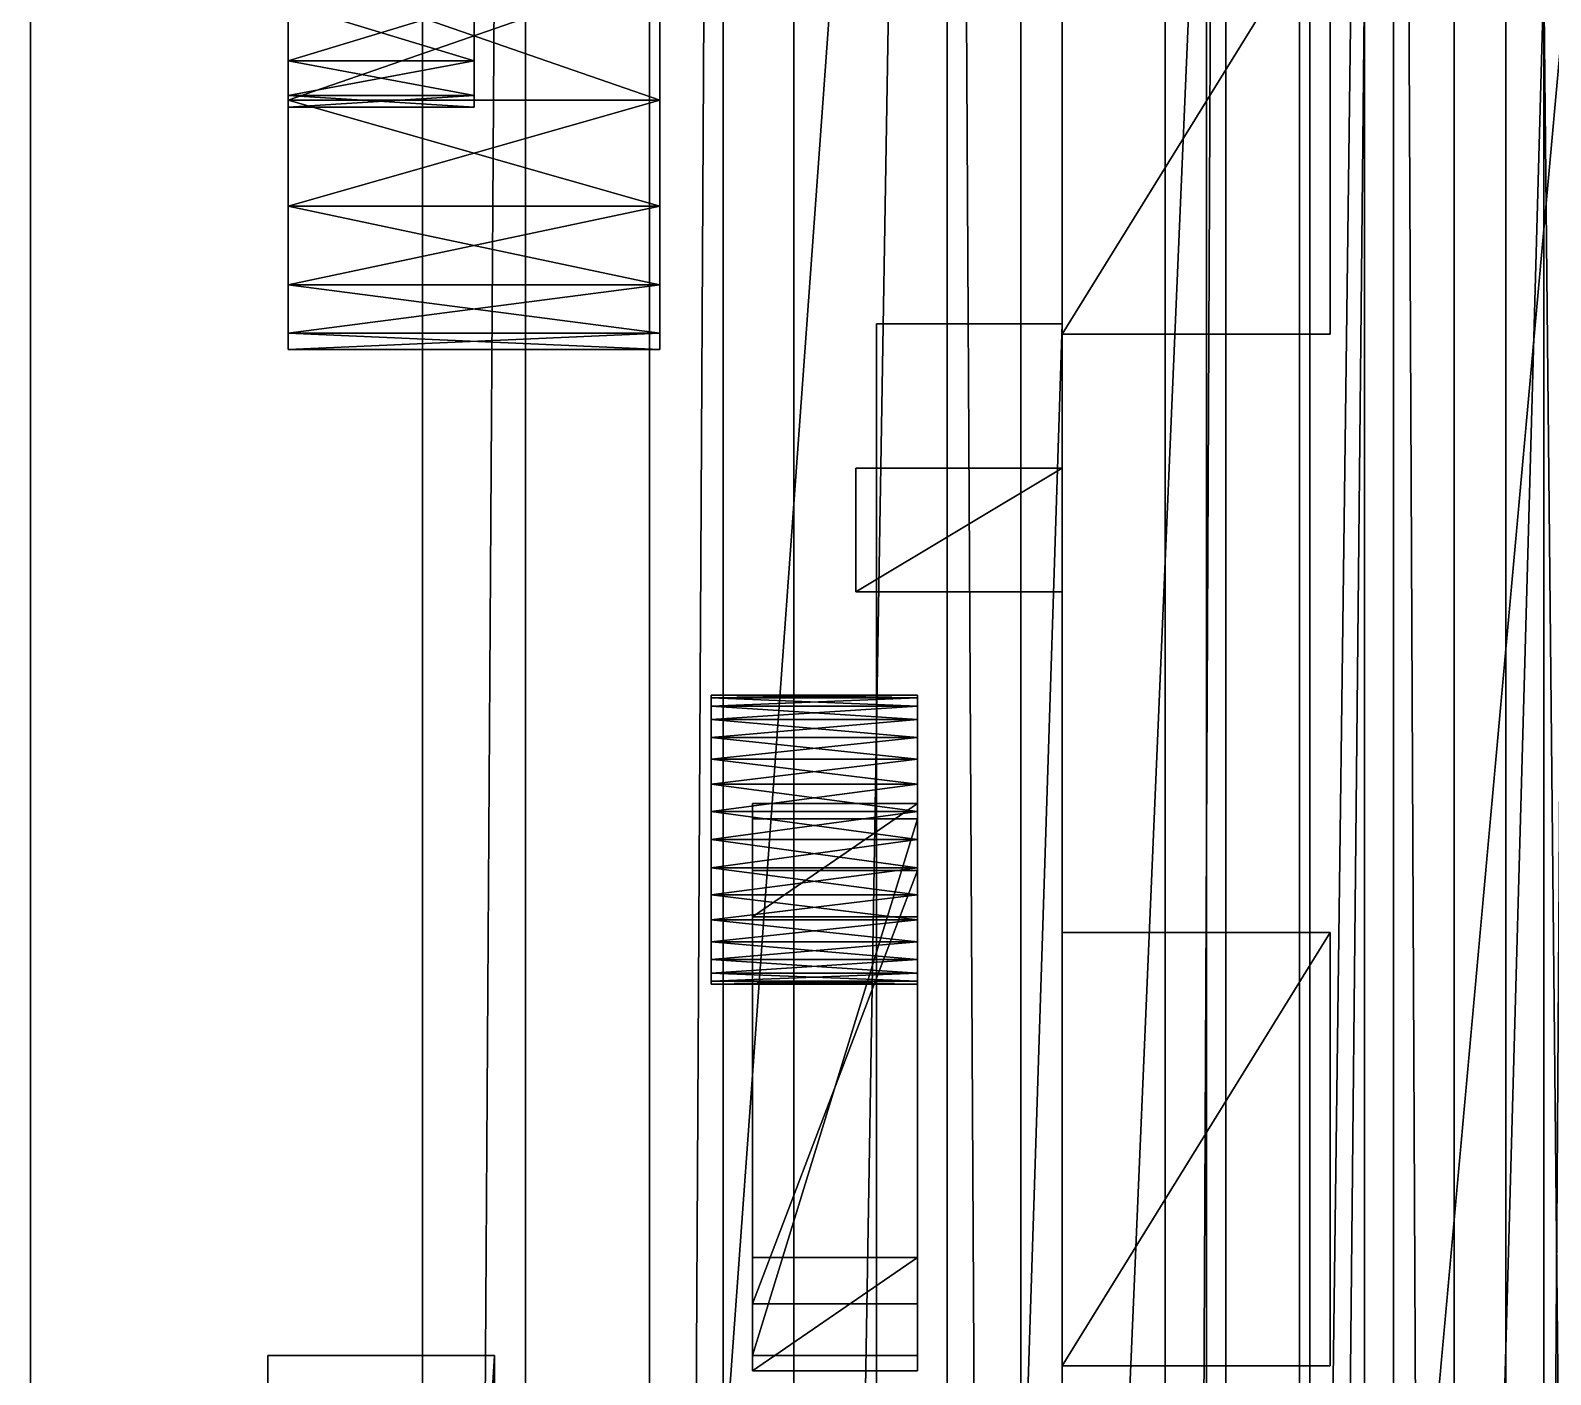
# Model space of a CAD drawing. Header units: millimetres. Extents: x -18 to 4450, y -985 to 970.
# Drawn here: x -18 to 129.3, y 178.1 to 308.4 of the extents above; entities that cross this region are included whole.
import ezdxf

# ---------------------------------------------------------------- set-up
doc = ezdxf.new("R2010")
doc.units = ezdxf.units.MM
for name, color, linetype in [('body__front_apron_lower_shadow', 8, 'CONTINUOUS'), ('body__hood_front_lip_shadow', 8, 'CONTINUOUS'), ('body__hood_front_rolled_lip_surface', 8, 'CONTINUOUS'), ('chassis__front_bumper', 250, 'CONTINUOUS'), ('chassis__front_bumper_swept_main_face', 250, 'CONTINUOUS'), ('front_detail__black_grille_mesh', 250, 'CONTINUOUS'), ('front_detail__front_grille_black_mesh_horizontal_texture_1', 151, 'CONTINUOUS'), ('front_detail__front_grille_black_mesh_horizontal_texture_2', 151, 'CONTINUOUS'), ('front_detail__front_grille_black_mesh_horizontal_texture_3', 151, 'CONTINUOUS'), ('front_detail__front_grille_black_mesh_horizontal_texture_4', 151, 'CONTINUOUS'), ('front_detail__front_grille_black_mesh_vertical_texture_6', 151, 'CONTINUOUS'), ('front_detail__front_grille_inset_rounded_surround_surface', 7, 'CONTINUOUS'), ('front_detail__front_license_plate', 7, 'CONTINUOUS'), ('front_detail__grille_surround_screw_3', 9, 'CONTINUOUS'), ('front_detail__right_fog_lamp', 7, 'CONTINUOUS'), ('front_detail__right_fog_lamp_inner_glass', 50, 'CONTINUOUS'), ('front_detail__toyota_grille_letter_a_bar', 2, 'CONTINUOUS'), ('front_detail__toyota_grille_letter_a_left', 2, 'CONTINUOUS'), ('front_detail__toyota_grille_letter_a_right', 2, 'CONTINUOUS'), ('front_detail__toyota_grille_letter_a_top', 2, 'CONTINUOUS'), ('front_detail__vertical_grille_slot_6', 250, 'CONTINUOUS'), ('front_detail__vertical_grille_slot_7', 250, 'CONTINUOUS'), ('front_detail__white_grille_surround', 7, 'CONTINUOUS')]:
    doc.layers.add(name, color=color, linetype=linetype)

msp = doc.modelspace()

# ---------------------------------------------------------------- linework, layer by layer
at = {"layer": 'body__front_apron_lower_shadow'}
for points in [[(92, -634.119987, 715.879977), (92, -634.119987, 746.119976), (92, 634.119987, 746.119976)], [(92, -634.119987, 715.879977), (92, 634.119987, 746.119976), (92, 634.119987, 715.879977)], [(92, -634.119987, 715.879977), (97.879998, -634.119987, 709.999979), (97.879998, 634.119987, 709.999979)], [(92, -634.119987, 715.879977), (97.879998, 634.119987, 709.999979), (92, 634.119987, 715.879977)], [(92, -634.119987, 746.119976), (97.879998, -634.119987, 751.999974), (97.879998, 634.119987, 751.999974)], [(92, -634.119987, 746.119976), (97.879998, 634.119987, 751.999974), (92, 634.119987, 746.119976)], [(97.879998, -634.119987, 751.999974), (114.119999, -634.119987, 751.999974), (114.119999, 634.119987, 751.999974)], [(97.879998, -634.119987, 751.999974), (114.119999, 634.119987, 751.999974), (97.879998, 634.119987, 751.999974)], [(97.879998, -634.119987, 709.999979), (97.879998, 634.119987, 709.999979), (114.119999, 634.119987, 709.999979)], [(97.879998, -634.119987, 709.999979), (114.119999, 634.119987, 709.999979), (114.119999, -634.119987, 709.999979)], [(119.999997, -634.119987, 715.879977), (114.119999, -634.119987, 709.999979), (114.119999, 634.119987, 709.999979)], [(119.999997, -634.119987, 715.879977), (114.119999, 634.119987, 709.999979), (119.999997, 634.119987, 715.879977)], [(119.999997, -634.119987, 746.119976), (114.119999, -634.119987, 751.999974), (114.119999, 634.119987, 751.999974)], [(119.999997, -634.119987, 746.119976), (114.119999, 634.119987, 751.999974), (119.999997, 634.119987, 746.119976)], [(119.999997, -634.119987, 715.879977), (119.999997, 634.119987, 715.879977), (119.999997, 634.119987, 746.119976)], [(119.999997, -634.119987, 715.879977), (119.999997, 634.119987, 746.119976), (119.999997, -634.119987, 746.119976)]]:
    msp.add_3dface(points, dxfattribs=at)
at = {"layer": 'body__hood_front_lip_shadow'}
for points in [[(41.999999, -652.859986, 1229.140043), (41.999999, -652.859986, 1248.860002), (41.999999, 652.859986, 1248.860002)], [(41.999999, -652.859986, 1229.140043), (41.999999, 652.859986, 1248.860002), (41.999999, 652.859986, 1229.140043)], [(41.999999, -652.859986, 1229.140043), (49.139999, -652.859986, 1222.000003), (49.139999, 652.859986, 1222.000003)], [(41.999999, -652.859986, 1229.140043), (49.139999, 652.859986, 1222.000003), (41.999999, 652.859986, 1229.140043)], [(41.999999, -652.859986, 1248.860002), (49.139999, -652.859986, 1256.000042), (49.139999, 652.859986, 1256.000042)], [(41.999999, -652.859986, 1248.860002), (49.139999, 652.859986, 1256.000042), (41.999999, 652.859986, 1248.860002)], [(49.139999, -652.859986, 1256.000042), (70.859998, -652.859986, 1256.000042), (70.859998, 652.859986, 1256.000042)], [(49.139999, -652.859986, 1256.000042), (70.859998, 652.859986, 1256.000042), (49.139999, 652.859986, 1256.000042)], [(49.139999, -652.859986, 1222.000003), (49.139999, 652.859986, 1222.000003), (70.859998, 652.859986, 1222.000003)], [(49.139999, -652.859986, 1222.000003), (70.859998, 652.859986, 1222.000003), (70.859998, -652.859986, 1222.000003)], [(78.000002, -652.859986, 1229.140043), (70.859998, -652.859986, 1222.000003), (70.859998, 652.859986, 1222.000003)], [(78.000002, -652.859986, 1229.140043), (70.859998, 652.859986, 1222.000003), (78.000002, 652.859986, 1229.140043)], [(78.000002, -652.859986, 1248.860002), (70.859998, -652.859986, 1256.000042), (70.859998, 652.859986, 1256.000042)], [(78.000002, -652.859986, 1248.860002), (70.859998, 652.859986, 1256.000042), (78.000002, 652.859986, 1248.860002)], [(78.000002, -652.859986, 1229.140043), (78.000002, 652.859986, 1229.140043), (78.000002, 652.859986, 1248.860002)], [(78.000002, -652.859986, 1229.140043), (78.000002, 652.859986, 1248.860002), (78.000002, -652.859986, 1248.860002)]]:
    msp.add_3dface(points, dxfattribs=at)
at = {"layer": 'body__hood_front_rolled_lip_surface'}
for points in [[(96.000001, -610.000014, 1203.999996), (96.000001, 610.000014, 1203.999996), (150.000006, 610.000014, 1218.000054)], [(96.000001, -610.000014, 1203.999996), (150.000006, 610.000014, 1218.000054), (150.000006, -610.000014, 1218.000054)], [(96.000001, -610.000014, 1248.000026), (150.000006, -610.000014, 1253.999949), (150.000006, 610.000014, 1253.999949)], [(96.000001, -610.000014, 1248.000026), (150.000006, 610.000014, 1253.999949), (96.000001, 610.000014, 1248.000026)], [(96.000001, -610.000014, 1203.999996), (96.000001, -610.000014, 1248.000026), (96.000001, 610.000014, 1248.000026)], [(96.000001, -610.000014, 1203.999996), (96.000001, 610.000014, 1248.000026), (96.000001, 610.000014, 1203.999996)]]:
    msp.add_3dface(points, dxfattribs=at)
at = {"layer": 'chassis__front_bumper'}
for points in [[(20, -800.000012, 535.000026), (20, -800.000012, 634.99999), (20, 800.000012, 634.99999)], [(20, -800.000012, 535.000026), (20, 800.000012, 634.99999), (20, 800.000012, 535.000026)], [(20, -800.000012, 535.000026), (29.999999, -800.000012, 524.999976), (29.999999, 800.000012, 524.999976)], [(20, -800.000012, 535.000026), (29.999999, 800.000012, 524.999976), (20, 800.000012, 535.000026)], [(20, -800.000012, 634.99999), (29.999999, -800.000012, 644.999981), (29.999999, 800.000012, 644.999981)], [(20, -800.000012, 634.99999), (29.999999, 800.000012, 644.999981), (20, 800.000012, 634.99999)], [(29.999999, -800.000012, 644.999981), (174.999997, -800.000012, 644.999981), (174.999997, 800.000012, 644.999981)], [(29.999999, -800.000012, 644.999981), (174.999997, 800.000012, 644.999981), (29.999999, 800.000012, 644.999981)], [(29.999999, -800.000012, 524.999976), (29.999999, 800.000012, 524.999976), (174.999997, 800.000012, 524.999976)], [(29.999999, -800.000012, 524.999976), (174.999997, 800.000012, 524.999976), (174.999997, -800.000012, 524.999976)]]:
    msp.add_3dface(points, dxfattribs=at)
at = {"layer": 'chassis__front_bumper_swept_main_face'}
for points in [[(-17.999999, -759.99999, 483.999997), (-17.999999, 759.99999, 483.999997), (92, 759.99999, 519.999981)], [(-17.999999, -759.99999, 483.999997), (92, 759.99999, 519.999981), (92, -759.99999, 519.999981)], [(-17.999999, -759.99999, 607.99998), (92, -759.99999, 620.000005), (92, 759.99999, 620.000005)], [(-17.999999, -759.99999, 607.99998), (92, 759.99999, 620.000005), (-17.999999, 759.99999, 607.99998)], [(-17.999999, -759.99999, 483.999997), (-17.999999, -759.99999, 607.99998), (-17.999999, 759.99999, 607.99998)], [(-17.999999, -759.99999, 483.999997), (-17.999999, 759.99999, 607.99998), (-17.999999, 759.99999, 483.999997)], [(92, 759.99999, 519.999981), (92, 759.99999, 620.000005), (92, -759.99999, 620.000005)], [(92, 759.99999, 519.999981), (92, -759.99999, 620.000005), (92, -759.99999, 519.999981)]]:
    msp.add_3dface(points, dxfattribs=at)
at = {"layer": 'front_detail__black_grille_mesh'}
for points in [[(104.999997, -313.699991, 916.299999), (104.999997, -313.699991, 1058.699965), (104.999997, 313.699991, 1058.699965)], [(104.999997, -313.699991, 916.299999), (104.999997, 313.699991, 1058.699965), (104.999997, 313.699991, 916.299999)], [(104.999997, -313.699991, 916.299999), (111.299999, -313.699991, 910.000026), (111.299999, 313.699991, 910.000026)], [(104.999997, -313.699991, 916.299999), (111.299999, 313.699991, 910.000026), (104.999997, 313.699991, 916.299999)], [(104.999997, -313.699991, 1058.699965), (111.299999, -313.699991, 1065.000057), (111.299999, 313.699991, 1065.000057)], [(104.999997, -313.699991, 1058.699965), (111.299999, 313.699991, 1065.000057), (104.999997, 313.699991, 1058.699965)], [(111.299999, -313.699991, 1065.000057), (128.700003, -313.699991, 1065.000057), (128.700003, 313.699991, 1065.000057)], [(111.299999, -313.699991, 1065.000057), (128.700003, 313.699991, 1065.000057), (111.299999, 313.699991, 1065.000057)], [(111.299999, -313.699991, 910.000026), (111.299999, 313.699991, 910.000026), (128.700003, 313.699991, 910.000026)], [(111.299999, -313.699991, 910.000026), (128.700003, 313.699991, 910.000026), (128.700003, -313.699991, 910.000026)], [(135.000005, -313.699991, 916.299999), (128.700003, -313.699991, 910.000026), (128.700003, 313.699991, 910.000026)], [(135.000005, -313.699991, 916.299999), (128.700003, 313.699991, 910.000026), (135.000005, 313.699991, 916.299999)], [(135.000005, -313.699991, 1058.699965), (128.700003, -313.699991, 1065.000057), (128.700003, 313.699991, 1065.000057)], [(135.000005, -313.699991, 1058.699965), (128.700003, 313.699991, 1065.000057), (135.000005, 313.699991, 1058.699965)]]:
    msp.add_3dface(points, dxfattribs=at)
at = {"layer": 'front_detail__front_grille_black_mesh_horizontal_texture_1'}
for points in [[(64.000003, -280.000001, 860.000014), (64.000003, -280.000001, 871.999979), (64.000003, 280.000001, 871.999979)], [(64.000003, -280.000001, 860.000014), (64.000003, 280.000001, 871.999979), (64.000003, 280.000001, 860.000014)], [(64.000003, 280.000001, 860.000014), (64.000003, 280.000001, 871.999979), (82.000002, 280.000001, 871.999979)], [(64.000003, 280.000001, 860.000014), (82.000002, 280.000001, 871.999979), (82.000002, 280.000001, 860.000014)], [(64.000003, -280.000001, 871.999979), (82.000002, -280.000001, 871.999979), (82.000002, 280.000001, 871.999979)], [(64.000003, -280.000001, 871.999979), (82.000002, 280.000001, 871.999979), (64.000003, 280.000001, 871.999979)], [(64.000003, -280.000001, 860.000014), (64.000003, 280.000001, 860.000014), (82.000002, 280.000001, 860.000014)], [(64.000003, -280.000001, 860.000014), (82.000002, 280.000001, 860.000014), (82.000002, -280.000001, 860.000014)], [(82.000002, -280.000001, 860.000014), (82.000002, 280.000001, 860.000014), (82.000002, 280.000001, 871.999979)], [(82.000002, -280.000001, 860.000014), (82.000002, 280.000001, 871.999979), (82.000002, -280.000001, 871.999979)]]:
    msp.add_3dface(points, dxfattribs=at)
at = {"layer": 'front_detail__front_grille_black_mesh_horizontal_texture_2'}
for points in [[(64.000003, -280.000001, 894.999981), (64.000003, -280.000001, 907.000005), (64.000003, 280.000001, 907.000005)], [(64.000003, -280.000001, 894.999981), (64.000003, 280.000001, 907.000005), (64.000003, 280.000001, 894.999981)], [(64.000003, 280.000001, 894.999981), (64.000003, 280.000001, 907.000005), (82.000002, 280.000001, 907.000005)], [(64.000003, 280.000001, 894.999981), (82.000002, 280.000001, 907.000005), (82.000002, 280.000001, 894.999981)], [(64.000003, -280.000001, 907.000005), (82.000002, -280.000001, 907.000005), (82.000002, 280.000001, 907.000005)], [(64.000003, -280.000001, 907.000005), (82.000002, 280.000001, 907.000005), (64.000003, 280.000001, 907.000005)], [(64.000003, -280.000001, 894.999981), (64.000003, 280.000001, 894.999981), (82.000002, 280.000001, 894.999981)], [(64.000003, -280.000001, 894.999981), (82.000002, 280.000001, 894.999981), (82.000002, -280.000001, 894.999981)], [(82.000002, -280.000001, 894.999981), (82.000002, 280.000001, 894.999981), (82.000002, 280.000001, 907.000005)], [(82.000002, -280.000001, 894.999981), (82.000002, 280.000001, 907.000005), (82.000002, -280.000001, 907.000005)]]:
    msp.add_3dface(points, dxfattribs=at)
at = {"layer": 'front_detail__front_grille_black_mesh_horizontal_texture_3'}
for points in [[(64.000003, -280.000001, 930.000007), (64.000003, -280.000001, 941.999972), (64.000003, 280.000001, 941.999972)], [(64.000003, -280.000001, 930.000007), (64.000003, 280.000001, 941.999972), (64.000003, 280.000001, 930.000007)], [(64.000003, 280.000001, 930.000007), (64.000003, 280.000001, 941.999972), (82.000002, 280.000001, 941.999972)], [(64.000003, 280.000001, 930.000007), (82.000002, 280.000001, 941.999972), (82.000002, 280.000001, 930.000007)], [(64.000003, -280.000001, 941.999972), (82.000002, -280.000001, 941.999972), (82.000002, 280.000001, 941.999972)], [(64.000003, -280.000001, 941.999972), (82.000002, 280.000001, 941.999972), (64.000003, 280.000001, 941.999972)], [(64.000003, -280.000001, 930.000007), (64.000003, 280.000001, 930.000007), (82.000002, 280.000001, 930.000007)], [(64.000003, -280.000001, 930.000007), (82.000002, 280.000001, 930.000007), (82.000002, -280.000001, 930.000007)], [(82.000002, -280.000001, 930.000007), (82.000002, 280.000001, 930.000007), (82.000002, 280.000001, 941.999972)], [(82.000002, -280.000001, 930.000007), (82.000002, 280.000001, 941.999972), (82.000002, -280.000001, 941.999972)]]:
    msp.add_3dface(points, dxfattribs=at)
at = {"layer": 'front_detail__front_grille_black_mesh_horizontal_texture_4'}
for points in [[(64.000003, -280.000001, 964.999974), (64.000003, -280.000001, 976.999998), (64.000003, 280.000001, 976.999998)], [(64.000003, -280.000001, 964.999974), (64.000003, 280.000001, 976.999998), (64.000003, 280.000001, 964.999974)], [(64.000003, 280.000001, 964.999974), (64.000003, 280.000001, 976.999998), (82.000002, 280.000001, 976.999998)], [(64.000003, 280.000001, 964.999974), (82.000002, 280.000001, 976.999998), (82.000002, 280.000001, 964.999974)], [(64.000003, -280.000001, 976.999998), (82.000002, -280.000001, 976.999998), (82.000002, 280.000001, 976.999998)], [(64.000003, -280.000001, 976.999998), (82.000002, 280.000001, 976.999998), (64.000003, 280.000001, 976.999998)], [(64.000003, -280.000001, 964.999974), (64.000003, 280.000001, 964.999974), (82.000002, 280.000001, 964.999974)], [(64.000003, -280.000001, 964.999974), (82.000002, 280.000001, 964.999974), (82.000002, -280.000001, 964.999974)], [(82.000002, -280.000001, 964.999974), (82.000002, 280.000001, 964.999974), (82.000002, 280.000001, 976.999998)], [(82.000002, -280.000001, 964.999974), (82.000002, 280.000001, 976.999998), (82.000002, -280.000001, 976.999998)]]:
    msp.add_3dface(points, dxfattribs=at)
at = {"layer": 'front_detail__front_grille_black_mesh_vertical_texture_6'}
for points in [[(61.999999, 254.000008, 851.999998), (61.999999, 254.000008, 996.999979), (61.999999, 266.000003, 996.999979)], [(61.999999, 254.000008, 851.999998), (61.999999, 266.000003, 996.999979), (61.999999, 266.000003, 851.999998)], [(61.999999, 266.000003, 851.999998), (61.999999, 266.000003, 996.999979), (82.000002, 266.000003, 996.999979)], [(61.999999, 266.000003, 851.999998), (82.000002, 266.000003, 996.999979), (82.000002, 266.000003, 851.999998)], [(61.999999, 254.000008, 996.999979), (82.000002, 254.000008, 996.999979), (82.000002, 266.000003, 996.999979)], [(61.999999, 254.000008, 996.999979), (82.000002, 266.000003, 996.999979), (61.999999, 266.000003, 996.999979)], [(61.999999, 254.000008, 851.999998), (61.999999, 266.000003, 851.999998), (82.000002, 266.000003, 851.999998)], [(61.999999, 254.000008, 851.999998), (82.000002, 266.000003, 851.999998), (82.000002, 254.000008, 851.999998)], [(82.000002, 254.000008, 851.999998), (82.000002, 266.000003, 851.999998), (82.000002, 266.000003, 996.999979)], [(82.000002, 254.000008, 851.999998), (82.000002, 266.000003, 996.999979), (82.000002, 254.000008, 996.999979)], [(61.999999, 254.000008, 851.999998), (82.000002, 254.000008, 851.999998), (82.000002, 254.000008, 996.999979)], [(61.999999, 254.000008, 851.999998), (82.000002, 254.000008, 996.999979), (61.999999, 254.000008, 996.999979)]]:
    msp.add_3dface(points, dxfattribs=at)
at = {"layer": 'front_detail__front_grille_inset_rounded_surround_surface'}
for points in [[(56.000002, -584.999979, 801.999986), (56.000002, 584.999979, 801.999986), (105.999999, 584.999979, 819.999993)], [(56.000002, -584.999979, 801.999986), (105.999999, 584.999979, 819.999993), (105.999999, -584.999979, 819.999993)], [(56.000002, -584.999979, 1125), (105.999999, -584.999979, 1100.000024), (105.999999, 584.999979, 1100.000024)], [(56.000002, -584.999979, 1125), (105.999999, 584.999979, 1100.000024), (56.000002, 584.999979, 1125)], [(56.000002, -584.999979, 801.999986), (56.000002, -584.999979, 1125), (56.000002, 584.999979, 1125)], [(56.000002, -584.999979, 801.999986), (56.000002, 584.999979, 1125), (56.000002, 584.999979, 801.999986)], [(105.999999, 584.999979, 819.999993), (105.999999, 584.999979, 1100.000024), (105.999999, -584.999979, 1100.000024)], [(105.999999, 584.999979, 819.999993), (105.999999, -584.999979, 1100.000024), (105.999999, -584.999979, 819.999993)]]:
    msp.add_3dface(points, dxfattribs=at)
at = {"layer": 'front_detail__front_license_plate'}
for points in [[(5, -180.000007, 649.999976), (5, -180.000007, 819.999993), (5, 180.000007, 819.999993)], [(5, -180.000007, 649.999976), (5, 180.000007, 819.999993), (5, 180.000007, 649.999976)], [(5, 180.000007, 649.999976), (5, 180.000007, 819.999993), (27.000001, 180.000007, 819.999993)], [(5, 180.000007, 649.999976), (27.000001, 180.000007, 819.999993), (27.000001, 180.000007, 649.999976)], [(5, -180.000007, 819.999993), (27.000001, -180.000007, 819.999993), (27.000001, 180.000007, 819.999993)], [(5, -180.000007, 819.999993), (27.000001, 180.000007, 819.999993), (5, 180.000007, 819.999993)], [(5, -180.000007, 649.999976), (5, 180.000007, 649.999976), (27.000001, 180.000007, 649.999976)], [(5, -180.000007, 649.999976), (27.000001, 180.000007, 649.999976), (27.000001, -180.000007, 649.999976)], [(27.000001, -180.000007, 649.999976), (27.000001, 180.000007, 649.999976), (27.000001, 180.000007, 819.999993)], [(27.000001, -180.000007, 649.999976), (27.000001, 180.000007, 819.999993), (27.000001, -180.000007, 819.999993)]]:
    msp.add_3dface(points, dxfattribs=at)
at = {"layer": 'front_detail__grille_surround_screw_3'}
for points in [[(48, 244.000003, 1008.000016), (68.000004, 244.000003, 1008.000016), (68.000004, 243.730992, 1010.73122)], [(48, 244.000003, 1008.000016), (68.000004, 243.730992, 1010.73122), (48, 243.730992, 1010.73122)], [(48, 230.000004, 1008.000016), (48, 243.730992, 1010.73122), (48, 244.000003, 1008.000016)], [(48, 243.730992, 1005.268693), (68.000004, 243.730992, 1005.268693), (68.000004, 244.000003, 1008.000016)], [(48, 243.730992, 1005.268693), (68.000004, 244.000003, 1008.000016), (48, 244.000003, 1008.000016)], [(48, 230.000004, 1008.000016), (48, 244.000003, 1008.000016), (48, 243.730992, 1005.268693)], [(48, 243.730992, 1010.73122), (68.000004, 243.730992, 1010.73122), (68.000004, 242.934316, 1013.35752)], [(48, 243.730992, 1010.73122), (68.000004, 242.934316, 1013.35752), (48, 242.934316, 1013.35752)], [(48, 230.000004, 1008.000016), (48, 242.934316, 1013.35752), (48, 243.730992, 1010.73122)], [(48, 242.934316, 1002.642393), (68.000004, 242.934316, 1002.642393), (68.000004, 243.730992, 1005.268693)], [(48, 242.934316, 1002.642393), (68.000004, 243.730992, 1005.268693), (48, 243.730992, 1005.268693)], [(48, 230.000004, 1008.000016), (48, 243.730992, 1005.268693), (48, 242.934316, 1002.642393)], [(68.000004, 230.000004, 1008.000016), (68.000004, 244.000003, 1008.000016), (68.000004, 243.730992, 1010.73122)], [(68.000004, 230.000004, 1008.000016), (68.000004, 243.730992, 1005.268693), (68.000004, 244.000003, 1008.000016)], [(68.000004, 230.000004, 1008.000016), (68.000004, 243.730992, 1010.73122), (68.000004, 242.934316, 1013.35752)], [(68.000004, 230.000004, 1008.000016), (68.000004, 242.934316, 1002.642393), (68.000004, 243.730992, 1005.268693)], [(48, 242.934316, 1013.35752), (68.000004, 242.934316, 1013.35752), (68.000004, 241.640568, 1015.777946)], [(48, 242.934316, 1013.35752), (68.000004, 241.640568, 1015.777946), (48, 241.640568, 1015.777946)], [(48, 230.000004, 1008.000016), (48, 241.640568, 1015.777946), (48, 242.934316, 1013.35752)], [(48, 241.640568, 1000.221968), (68.000004, 241.640568, 1000.221968), (68.000004, 242.934316, 1002.642393)], [(48, 241.640568, 1000.221968), (68.000004, 242.934316, 1002.642393), (48, 242.934316, 1002.642393)], [(48, 230.000004, 1008.000016), (48, 242.934316, 1002.642393), (48, 241.640568, 1000.221968)], [(68.000004, 230.000004, 1008.000016), (68.000004, 242.934316, 1013.35752), (68.000004, 241.640568, 1015.777946)], [(68.000004, 230.000004, 1008.000016), (68.000004, 241.640568, 1000.221968), (68.000004, 242.934316, 1002.642393)], [(48, 241.640568, 1015.777946), (68.000004, 241.640568, 1015.777946), (68.000004, 239.899501, 1017.899513)], [(48, 241.640568, 1015.777946), (68.000004, 239.899501, 1017.899513), (48, 239.899501, 1017.899513)], [(48, 230.000004, 1008.000016), (48, 239.899501, 1017.899513), (48, 241.640568, 1015.777946)], [(48, 239.899501, 998.100519), (68.000004, 239.899501, 998.100519), (68.000004, 241.640568, 1000.221968)], [(48, 239.899501, 998.100519), (68.000004, 241.640568, 1000.221968), (48, 241.640568, 1000.221968)], [(48, 230.000004, 1008.000016), (48, 241.640568, 1000.221968), (48, 239.899501, 998.100519)], [(68.000004, 230.000004, 1008.000016), (68.000004, 241.640568, 1015.777946), (68.000004, 239.899501, 1017.899513)], [(68.000004, 230.000004, 1008.000016), (68.000004, 239.899501, 998.100519), (68.000004, 241.640568, 1000.221968)], [(48, 239.899501, 1017.899513), (68.000004, 239.899501, 1017.899513), (68.000004, 237.777978, 1019.640565)], [(48, 239.899501, 1017.899513), (68.000004, 237.777978, 1019.640565), (48, 237.777978, 1019.640565)], [(48, 230.000004, 1008.000016), (48, 237.777978, 1019.640565), (48, 239.899501, 1017.899513)], [(48, 237.777978, 996.359408), (68.000004, 237.777978, 996.359408), (68.000004, 239.899501, 998.100519)], [(48, 237.777978, 996.359408), (68.000004, 239.899501, 998.100519), (48, 239.899501, 998.100519)], [(48, 230.000004, 1008.000016), (48, 239.899501, 998.100519), (48, 237.777978, 996.359408)], [(68.000004, 230.000004, 1008.000016), (68.000004, 239.899501, 1017.899513), (68.000004, 237.777978, 1019.640565)], [(68.000004, 230.000004, 1008.000016), (68.000004, 237.777978, 996.359408), (68.000004, 239.899501, 998.100519)], [(48, 237.777978, 1019.640565), (68.000004, 237.777978, 1019.640565), (68.000004, 235.357568, 1020.934343)], [(48, 237.777978, 1019.640565), (68.000004, 235.357568, 1020.934343), (48, 235.357568, 1020.934343)], [(48, 230.000004, 1008.000016), (48, 235.357568, 1020.934343), (48, 237.777978, 1019.640565)], [(48, 235.357568, 995.065689), (68.000004, 235.357568, 995.065689), (68.000004, 237.777978, 996.359408)], [(48, 235.357568, 995.065689), (68.000004, 237.777978, 996.359408), (48, 237.777978, 996.359408)], [(48, 230.000004, 1008.000016), (48, 237.777978, 996.359408), (48, 235.357568, 995.065689)], [(68.000004, 230.000004, 1008.000016), (68.000004, 237.777978, 1019.640565), (68.000004, 235.357568, 1020.934343)], [(68.000004, 230.000004, 1008.000016), (68.000004, 235.357568, 995.065689), (68.000004, 237.777978, 996.359408)], [(48, 235.357568, 1020.934343), (68.000004, 235.357568, 1020.934343), (68.000004, 232.731268, 1021.731019)], [(48, 235.357568, 1020.934343), (68.000004, 232.731268, 1021.731019), (48, 232.731268, 1021.731019)], [(48, 230.000004, 1008.000016), (48, 232.731268, 1021.731019), (48, 235.357568, 1020.934343)], [(48, 232.731268, 994.269013), (68.000004, 232.731268, 994.269013), (68.000004, 235.357568, 995.065689)], [(48, 232.731268, 994.269013), (68.000004, 235.357568, 995.065689), (48, 235.357568, 995.065689)], [(48, 230.000004, 1008.000016), (48, 235.357568, 995.065689), (48, 232.731268, 994.269013)], [(68.000004, 230.000004, 1008.000016), (68.000004, 235.357568, 1020.934343), (68.000004, 232.731268, 1021.731019)], [(68.000004, 230.000004, 1008.000016), (68.000004, 232.731268, 994.269013), (68.000004, 235.357568, 995.065689)], [(48, 232.731268, 1021.731019), (68.000004, 232.731268, 1021.731019), (68.000004, 230.000004, 1021.999955)], [(48, 232.731268, 1021.731019), (68.000004, 230.000004, 1021.999955), (48, 230.000004, 1021.999955)], [(48, 230.000004, 1008.000016), (48, 230.000004, 1021.999955), (48, 232.731268, 1021.731019)], [(48, 230.000004, 994.000018), (68.000004, 230.000004, 994.000018), (68.000004, 232.731268, 994.269013)], [(48, 230.000004, 994.000018), (68.000004, 232.731268, 994.269013), (48, 232.731268, 994.269013)], [(48, 230.000004, 1008.000016), (48, 232.731268, 994.269013), (48, 230.000004, 994.000018)], [(68.000004, 230.000004, 1008.000016), (68.000004, 232.731268, 1021.731019), (68.000004, 230.000004, 1021.999955)], [(68.000004, 230.000004, 1008.000016), (68.000004, 230.000004, 994.000018), (68.000004, 232.731268, 994.269013)], [(48, 230.000004, 1021.999955), (68.000004, 230.000004, 1021.999955), (68.000004, 227.268741, 1021.731019)], [(48, 230.000004, 1021.999955), (68.000004, 227.268741, 1021.731019), (48, 227.268741, 1021.731019)], [(48, 230.000004, 1008.000016), (48, 227.268741, 1021.731019), (48, 230.000004, 1021.999955)], [(48, 230.000004, 1008.000016), (48, 224.642426, 1020.934343), (48, 227.268741, 1021.731019)], [(48, 230.000004, 1008.000016), (48, 222.222015, 1019.640565), (48, 224.642426, 1020.934343)], [(48, 230.000004, 1008.000016), (48, 220.100507, 1017.899513), (48, 222.222015, 1019.640565)], [(48, 230.000004, 1008.000016), (48, 218.359426, 1015.777946), (48, 220.100507, 1017.899513)], [(48, 230.000004, 1008.000016), (48, 217.065692, 1013.35752), (48, 218.359426, 1015.777946)], [(48, 230.000004, 1008.000016), (48, 216.269001, 1010.73122), (48, 217.065692, 1013.35752)], [(48, 230.000004, 1008.000016), (48, 216.000006, 1008.000016), (48, 216.269001, 1010.73122)], [(48, 230.000004, 1008.000016), (48, 216.269001, 1005.268693), (48, 216.000006, 1008.000016)], [(48, 230.000004, 1008.000016), (48, 217.065692, 1002.642393), (48, 216.269001, 1005.268693)], [(48, 230.000004, 1008.000016), (48, 218.359426, 1000.221968), (48, 217.065692, 1002.642393)], [(48, 230.000004, 1008.000016), (48, 220.100507, 998.100519), (48, 218.359426, 1000.221968)], [(48, 230.000004, 1008.000016), (48, 222.222015, 996.359408), (48, 220.100507, 998.100519)], [(48, 230.000004, 1008.000016), (48, 224.642426, 995.065689), (48, 222.222015, 996.359408)], [(48, 230.000004, 1008.000016), (48, 227.268741, 994.269013), (48, 224.642426, 995.065689)], [(48, 227.268741, 994.269013), (68.000004, 227.268741, 994.269013), (68.000004, 230.000004, 994.000018)], [(48, 227.268741, 994.269013), (68.000004, 230.000004, 994.000018), (48, 230.000004, 994.000018)], [(48, 230.000004, 1008.000016), (48, 230.000004, 994.000018), (48, 227.268741, 994.269013)], [(68.000004, 230.000004, 1008.000016), (68.000004, 230.000004, 1021.999955), (68.000004, 227.268741, 1021.731019)], [(68.000004, 230.000004, 1008.000016), (68.000004, 227.268741, 1021.731019), (68.000004, 224.642426, 1020.934343)], [(68.000004, 230.000004, 1008.000016), (68.000004, 224.642426, 1020.934343), (68.000004, 222.222015, 1019.640565)], [(68.000004, 230.000004, 1008.000016), (68.000004, 222.222015, 1019.640565), (68.000004, 220.100507, 1017.899513)], [(68.000004, 230.000004, 1008.000016), (68.000004, 220.100507, 1017.899513), (68.000004, 218.359426, 1015.777946)], [(68.000004, 230.000004, 1008.000016), (68.000004, 218.359426, 1015.777946), (68.000004, 217.065692, 1013.35752)], [(68.000004, 230.000004, 1008.000016), (68.000004, 217.065692, 1013.35752), (68.000004, 216.269001, 1010.73122)], [(68.000004, 230.000004, 1008.000016), (68.000004, 216.269001, 1010.73122), (68.000004, 216.000006, 1008.000016)], [(68.000004, 230.000004, 1008.000016), (68.000004, 216.000006, 1008.000016), (68.000004, 216.269001, 1005.268693)], [(68.000004, 230.000004, 1008.000016), (68.000004, 216.269001, 1005.268693), (68.000004, 217.065692, 1002.642393)], [(68.000004, 230.000004, 1008.000016), (68.000004, 217.065692, 1002.642393), (68.000004, 218.359426, 1000.221968)], [(68.000004, 230.000004, 1008.000016), (68.000004, 218.359426, 1000.221968), (68.000004, 220.100507, 998.100519)], [(68.000004, 230.000004, 1008.000016), (68.000004, 220.100507, 998.100519), (68.000004, 222.222015, 996.359408)], [(68.000004, 230.000004, 1008.000016), (68.000004, 222.222015, 996.359408), (68.000004, 224.642426, 995.065689)], [(68.000004, 230.000004, 1008.000016), (68.000004, 224.642426, 995.065689), (68.000004, 227.268741, 994.269013)], [(68.000004, 230.000004, 1008.000016), (68.000004, 227.268741, 994.269013), (68.000004, 230.000004, 994.000018)], [(48, 227.268741, 1021.731019), (68.000004, 227.268741, 1021.731019), (68.000004, 224.642426, 1020.934343)], [(48, 227.268741, 1021.731019), (68.000004, 224.642426, 1020.934343), (48, 224.642426, 1020.934343)], [(48, 224.642426, 995.065689), (68.000004, 224.642426, 995.065689), (68.000004, 227.268741, 994.269013)], [(48, 224.642426, 995.065689), (68.000004, 227.268741, 994.269013), (48, 227.268741, 994.269013)], [(48, 224.642426, 1020.934343), (68.000004, 224.642426, 1020.934343), (68.000004, 222.222015, 1019.640565)], [(48, 224.642426, 1020.934343), (68.000004, 222.222015, 1019.640565), (48, 222.222015, 1019.640565)], [(48, 222.222015, 996.359408), (68.000004, 222.222015, 996.359408), (68.000004, 224.642426, 995.065689)], [(48, 222.222015, 996.359408), (68.000004, 224.642426, 995.065689), (48, 224.642426, 995.065689)], [(48, 222.222015, 1019.640565), (68.000004, 222.222015, 1019.640565), (68.000004, 220.100507, 1017.899513)], [(48, 222.222015, 1019.640565), (68.000004, 220.100507, 1017.899513), (48, 220.100507, 1017.899513)], [(48, 220.100507, 998.100519), (68.000004, 220.100507, 998.100519), (68.000004, 222.222015, 996.359408)], [(48, 220.100507, 998.100519), (68.000004, 222.222015, 996.359408), (48, 222.222015, 996.359408)], [(48, 220.100507, 1017.899513), (68.000004, 220.100507, 1017.899513), (68.000004, 218.359426, 1015.777946)], [(48, 220.100507, 1017.899513), (68.000004, 218.359426, 1015.777946), (48, 218.359426, 1015.777946)], [(48, 218.359426, 1000.221968), (68.000004, 218.359426, 1000.221968), (68.000004, 220.100507, 998.100519)], [(48, 218.359426, 1000.221968), (68.000004, 220.100507, 998.100519), (48, 220.100507, 998.100519)], [(48, 218.359426, 1015.777946), (68.000004, 218.359426, 1015.777946), (68.000004, 217.065692, 1013.35752)], [(48, 218.359426, 1015.777946), (68.000004, 217.065692, 1013.35752), (48, 217.065692, 1013.35752)], [(48, 217.065692, 1002.642393), (68.000004, 217.065692, 1002.642393), (68.000004, 218.359426, 1000.221968)], [(48, 217.065692, 1002.642393), (68.000004, 218.359426, 1000.221968), (48, 218.359426, 1000.221968)], [(48, 217.065692, 1013.35752), (68.000004, 217.065692, 1013.35752), (68.000004, 216.269001, 1010.73122)], [(48, 217.065692, 1013.35752), (68.000004, 216.269001, 1010.73122), (48, 216.269001, 1010.73122)], [(48, 216.269001, 1005.268693), (68.000004, 216.269001, 1005.268693), (68.000004, 217.065692, 1002.642393)], [(48, 216.269001, 1005.268693), (68.000004, 217.065692, 1002.642393), (48, 217.065692, 1002.642393)], [(48, 216.269001, 1010.73122), (68.000004, 216.269001, 1010.73122), (68.000004, 216.000006, 1008.000016)], [(48, 216.269001, 1010.73122), (68.000004, 216.000006, 1008.000016), (48, 216.000006, 1008.000016)], [(48, 216.000006, 1008.000016), (68.000004, 216.000006, 1008.000016), (68.000004, 216.269001, 1005.268693)], [(48, 216.000006, 1008.000016), (68.000004, 216.269001, 1005.268693), (48, 216.269001, 1005.268693)]]:
    msp.add_3dface(points, dxfattribs=at)
at = {"layer": 'front_detail__right_fog_lamp'}
for points in [[(7, 360.000014, 620.000005), (7, 301.663697, 678.336322), (7, 314.165443, 688.596249)], [(7, 360.000014, 620.000005), (7, 291.40377, 665.834546), (7, 301.663697, 678.336322)], [(7, 360.000014, 620.000005), (7, 283.779949, 651.571393), (7, 291.40377, 665.834546)], [(7, 360.000014, 620.000005), (7, 279.085219, 636.094928), (7, 283.779949, 651.571393)], [(7, 360.000014, 620.000005), (7, 277.500004, 620.000005), (7, 279.085219, 636.094928)], [(7, 360.000014, 620.000005), (7, 279.085219, 603.905022), (7, 277.500004, 620.000005)], [(7, 360.000014, 620.000005), (7, 283.779949, 588.428617), (7, 279.085219, 603.905022)], [(7, 360.000014, 620.000005), (7, 291.40377, 574.165463), (7, 283.779949, 588.428617)], [(7, 360.000014, 620.000005), (7, 301.663697, 561.663687), (7, 291.40377, 574.165463)], [(7, 360.000014, 620.000005), (7, 314.165443, 551.403761), (7, 301.663697, 561.663687)], [(43.000001, 360.000014, 620.000005), (43.000001, 314.165443, 688.596249), (43.000001, 301.663697, 678.336322)], [(43.000001, 360.000014, 620.000005), (43.000001, 301.663697, 678.336322), (43.000001, 291.40377, 665.834546)], [(43.000001, 360.000014, 620.000005), (43.000001, 291.40377, 665.834546), (43.000001, 283.779949, 651.571393)], [(43.000001, 360.000014, 620.000005), (43.000001, 283.779949, 651.571393), (43.000001, 279.085219, 636.094928)], [(43.000001, 360.000014, 620.000005), (43.000001, 279.085219, 636.094928), (43.000001, 277.500004, 620.000005)], [(43.000001, 360.000014, 620.000005), (43.000001, 277.500004, 620.000005), (43.000001, 279.085219, 603.905022)], [(43.000001, 360.000014, 620.000005), (43.000001, 279.085219, 603.905022), (43.000001, 283.779949, 588.428617)], [(43.000001, 360.000014, 620.000005), (43.000001, 283.779949, 588.428617), (43.000001, 291.40377, 574.165463)], [(43.000001, 360.000014, 620.000005), (43.000001, 291.40377, 574.165463), (43.000001, 301.663697, 561.663687)], [(43.000001, 360.000014, 620.000005), (43.000001, 301.663697, 561.663687), (43.000001, 314.165443, 551.403761)], [(7, 314.165443, 688.596249), (43.000001, 314.165443, 688.596249), (43.000001, 301.663697, 678.336322)], [(7, 314.165443, 688.596249), (43.000001, 301.663697, 678.336322), (7, 301.663697, 678.336322)], [(7, 301.663697, 561.663687), (43.000001, 301.663697, 561.663687), (43.000001, 314.165443, 551.403761)], [(7, 301.663697, 561.663687), (43.000001, 314.165443, 551.403761), (7, 314.165443, 551.403761)], [(7, 301.663697, 678.336322), (43.000001, 301.663697, 678.336322), (43.000001, 291.40377, 665.834546)], [(7, 301.663697, 678.336322), (43.000001, 291.40377, 665.834546), (7, 291.40377, 665.834546)], [(7, 291.40377, 574.165463), (43.000001, 291.40377, 574.165463), (43.000001, 301.663697, 561.663687)], [(7, 291.40377, 574.165463), (43.000001, 301.663697, 561.663687), (7, 301.663697, 561.663687)], [(7, 291.40377, 665.834546), (43.000001, 291.40377, 665.834546), (43.000001, 283.779949, 651.571393)], [(7, 291.40377, 665.834546), (43.000001, 283.779949, 651.571393), (7, 283.779949, 651.571393)], [(7, 283.779949, 588.428617), (43.000001, 283.779949, 588.428617), (43.000001, 291.40377, 574.165463)], [(7, 283.779949, 588.428617), (43.000001, 291.40377, 574.165463), (7, 291.40377, 574.165463)], [(7, 283.779949, 651.571393), (43.000001, 283.779949, 651.571393), (43.000001, 279.085219, 636.094928)], [(7, 283.779949, 651.571393), (43.000001, 279.085219, 636.094928), (7, 279.085219, 636.094928)], [(7, 279.085219, 603.905022), (43.000001, 279.085219, 603.905022), (43.000001, 283.779949, 588.428617)], [(7, 279.085219, 603.905022), (43.000001, 283.779949, 588.428617), (7, 283.779949, 588.428617)], [(7, 279.085219, 636.094928), (43.000001, 279.085219, 636.094928), (43.000001, 277.500004, 620.000005)], [(7, 279.085219, 636.094928), (43.000001, 277.500004, 620.000005), (7, 277.500004, 620.000005)], [(7, 277.500004, 620.000005), (43.000001, 277.500004, 620.000005), (43.000001, 279.085219, 603.905022)], [(7, 277.500004, 620.000005), (43.000001, 279.085219, 603.905022), (7, 279.085219, 603.905022)]]:
    msp.add_3dface(points, dxfattribs=at)
at = {"layer": 'front_detail__right_fog_lamp_inner_glass'}
for points in [[(7, 360.000014, 620.000005), (7, 305.49112, 642.578304), (7, 310.943305, 652.778625)], [(7, 360.000014, 620.000005), (7, 302.133679, 631.510317), (7, 305.49112, 642.578304)], [(7, 360.000014, 620.000005), (7, 300.999999, 620.000005), (7, 302.133679, 631.510317)], [(7, 360.000014, 620.000005), (7, 302.133679, 608.489692), (7, 300.999999, 620.000005)], [(7, 360.000014, 620.000005), (7, 305.49112, 597.421706), (7, 302.133679, 608.489692)], [(7, 360.000014, 620.000005), (7, 310.943305, 587.221384), (7, 305.49112, 597.421706)], [(25, 360.000014, 620.000005), (25, 310.943305, 652.778625), (25, 305.49112, 642.578304)], [(25, 360.000014, 620.000005), (25, 305.49112, 642.578304), (25, 302.133679, 631.510317)], [(25, 360.000014, 620.000005), (25, 302.133679, 631.510317), (25, 300.999999, 620.000005)], [(25, 360.000014, 620.000005), (25, 300.999999, 620.000005), (25, 302.133679, 608.489692)], [(25, 360.000014, 620.000005), (25, 302.133679, 608.489692), (25, 305.49112, 597.421706)], [(25, 360.000014, 620.000005), (25, 305.49112, 597.421706), (25, 310.943305, 587.221384)], [(7, 310.943305, 652.778625), (25, 310.943305, 652.778625), (25, 305.49112, 642.578304)], [(7, 310.943305, 652.778625), (25, 305.49112, 642.578304), (7, 305.49112, 642.578304)], [(7, 305.49112, 597.421706), (25, 305.49112, 597.421706), (25, 310.943305, 587.221384)], [(7, 305.49112, 597.421706), (25, 310.943305, 587.221384), (7, 310.943305, 587.221384)], [(7, 305.49112, 642.578304), (25, 305.49112, 642.578304), (25, 302.133679, 631.510317)], [(7, 305.49112, 642.578304), (25, 302.133679, 631.510317), (7, 302.133679, 631.510317)], [(7, 302.133679, 608.489692), (25, 302.133679, 608.489692), (25, 305.49112, 597.421706)], [(7, 302.133679, 608.489692), (25, 305.49112, 597.421706), (7, 305.49112, 597.421706)], [(7, 302.133679, 631.510317), (25, 302.133679, 631.510317), (25, 300.999999, 620.000005)], [(7, 302.133679, 631.510317), (25, 300.999999, 620.000005), (7, 300.999999, 620.000005)], [(7, 300.999999, 620.000005), (25, 300.999999, 620.000005), (25, 302.133679, 608.489692)], [(7, 300.999999, 620.000005), (25, 302.133679, 608.489692), (7, 302.133679, 608.489692)]]:
    msp.add_3dface(points, dxfattribs=at)
at = {"layer": 'front_detail__toyota_grille_letter_a_bar'}
for points in [[(52.000001, 185.000002, 915.000021), (52.000001, 185.000002, 925.000012), (52.000001, 226.999998, 925.000012)], [(52.000001, 185.000002, 915.000021), (52.000001, 226.999998, 925.000012), (52.000001, 226.999998, 915.000021)], [(52.000001, 226.999998, 915.000021), (52.000001, 226.999998, 925.000012), (68.000004, 226.999998, 925.000012)], [(52.000001, 226.999998, 915.000021), (68.000004, 226.999998, 925.000012), (68.000004, 226.999998, 915.000021)], [(52.000001, 185.000002, 925.000012), (68.000004, 185.000002, 925.000012), (68.000004, 226.999998, 925.000012)], [(52.000001, 185.000002, 925.000012), (68.000004, 226.999998, 925.000012), (52.000001, 226.999998, 925.000012)], [(52.000001, 185.000002, 915.000021), (52.000001, 226.999998, 915.000021), (68.000004, 226.999998, 915.000021)], [(52.000001, 185.000002, 915.000021), (68.000004, 226.999998, 915.000021), (68.000004, 185.000002, 915.000021)], [(68.000004, 185.000002, 915.000021), (68.000004, 226.999998, 915.000021), (68.000004, 226.999998, 925.000012)], [(68.000004, 185.000002, 915.000021), (68.000004, 226.999998, 925.000012), (68.000004, 185.000002, 925.000012)], [(52.000001, 185.000002, 915.000021), (68.000004, 185.000002, 915.000021), (68.000004, 185.000002, 925.000012)], [(52.000001, 185.000002, 915.000021), (68.000004, 185.000002, 925.000012), (52.000001, 185.000002, 925.000012)]]:
    msp.add_3dface(points, dxfattribs=at)
at = {"layer": 'front_detail__toyota_grille_letter_a_left'}
for points in [[(52.000001, 178.499997, 894.999981), (52.000001, 178.499997, 949.999988), (52.000001, 189.500004, 949.999988)], [(52.000001, 178.499997, 894.999981), (52.000001, 189.500004, 949.999988), (52.000001, 189.500004, 894.999981)], [(52.000001, 189.500004, 894.999981), (52.000001, 189.500004, 949.999988), (68.000004, 189.500004, 949.999988)], [(52.000001, 189.500004, 894.999981), (68.000004, 189.500004, 949.999988), (68.000004, 189.500004, 894.999981)], [(52.000001, 178.499997, 949.999988), (68.000004, 178.499997, 949.999988), (68.000004, 189.500004, 949.999988)], [(52.000001, 178.499997, 949.999988), (68.000004, 189.500004, 949.999988), (52.000001, 189.500004, 949.999988)], [(52.000001, 178.499997, 894.999981), (52.000001, 189.500004, 894.999981), (68.000004, 189.500004, 894.999981)], [(52.000001, 178.499997, 894.999981), (68.000004, 189.500004, 894.999981), (68.000004, 178.499997, 894.999981)], [(68.000004, 178.499997, 894.999981), (68.000004, 189.500004, 894.999981), (68.000004, 189.500004, 949.999988)], [(68.000004, 178.499997, 894.999981), (68.000004, 189.500004, 949.999988), (68.000004, 178.499997, 949.999988)], [(52.000001, 178.499997, 894.999981), (68.000004, 178.499997, 894.999981), (68.000004, 178.499997, 949.999988)], [(52.000001, 178.499997, 894.999981), (68.000004, 178.499997, 949.999988), (52.000001, 178.499997, 949.999988)]]:
    msp.add_3dface(points, dxfattribs=at)
at = {"layer": 'front_detail__toyota_grille_letter_a_right'}
for points in [[(52.000001, 222.499996, 894.999981), (52.000001, 222.499996, 949.999988), (52.000001, 233.500004, 949.999988)], [(52.000001, 222.499996, 894.999981), (52.000001, 233.500004, 949.999988), (52.000001, 233.500004, 894.999981)], [(52.000001, 233.500004, 894.999981), (52.000001, 233.500004, 949.999988), (68.000004, 233.500004, 949.999988)], [(52.000001, 233.500004, 894.999981), (68.000004, 233.500004, 949.999988), (68.000004, 233.500004, 894.999981)], [(52.000001, 222.499996, 949.999988), (68.000004, 222.499996, 949.999988), (68.000004, 233.500004, 949.999988)], [(52.000001, 222.499996, 949.999988), (68.000004, 233.500004, 949.999988), (52.000001, 233.500004, 949.999988)], [(52.000001, 222.499996, 894.999981), (52.000001, 233.500004, 894.999981), (68.000004, 233.500004, 894.999981)], [(52.000001, 222.499996, 894.999981), (68.000004, 233.500004, 894.999981), (68.000004, 222.499996, 894.999981)], [(68.000004, 222.499996, 894.999981), (68.000004, 233.500004, 894.999981), (68.000004, 233.500004, 949.999988)], [(68.000004, 222.499996, 894.999981), (68.000004, 233.500004, 949.999988), (68.000004, 222.499996, 949.999988)], [(52.000001, 222.499996, 894.999981), (68.000004, 222.499996, 894.999981), (68.000004, 222.499996, 949.999988)], [(52.000001, 222.499996, 894.999981), (68.000004, 222.499996, 949.999988), (52.000001, 222.499996, 949.999988)]]:
    msp.add_3dface(points, dxfattribs=at)
at = {"layer": 'front_detail__toyota_grille_letter_a_top'}
for points in [[(52.000001, 180.000007, 938.000023), (52.000001, 180.000007, 949.999988), (52.000001, 231.999993, 949.999988)], [(52.000001, 180.000007, 938.000023), (52.000001, 231.999993, 949.999988), (52.000001, 231.999993, 938.000023)], [(52.000001, 231.999993, 938.000023), (52.000001, 231.999993, 949.999988), (68.000004, 231.999993, 949.999988)], [(52.000001, 231.999993, 938.000023), (68.000004, 231.999993, 949.999988), (68.000004, 231.999993, 938.000023)], [(52.000001, 180.000007, 949.999988), (68.000004, 180.000007, 949.999988), (68.000004, 231.999993, 949.999988)], [(52.000001, 180.000007, 949.999988), (68.000004, 231.999993, 949.999988), (52.000001, 231.999993, 949.999988)], [(52.000001, 180.000007, 938.000023), (52.000001, 231.999993, 938.000023), (68.000004, 231.999993, 938.000023)], [(52.000001, 180.000007, 938.000023), (68.000004, 231.999993, 938.000023), (68.000004, 180.000007, 938.000023)], [(68.000004, 180.000007, 938.000023), (68.000004, 231.999993, 938.000023), (68.000004, 231.999993, 949.999988)], [(68.000004, 180.000007, 938.000023), (68.000004, 231.999993, 949.999988), (68.000004, 180.000007, 949.999988)], [(52.000001, 180.000007, 938.000023), (68.000004, 180.000007, 938.000023), (68.000004, 180.000007, 949.999988)], [(52.000001, 180.000007, 938.000023), (68.000004, 180.000007, 949.999988), (52.000001, 180.000007, 949.999988)]]:
    msp.add_3dface(points, dxfattribs=at)
at = {"layer": 'front_detail__vertical_grille_slot_6'}
for points in [[(82.000002, 179.000005, 842.000008), (82.000002, 179.000005, 1072.000027), (82.000002, 221.000001, 1072.000027)], [(82.000002, 179.000005, 842.000008), (82.000002, 221.000001, 1072.000027), (82.000002, 221.000001, 842.000008)], [(82.000002, 221.000001, 842.000008), (82.000002, 221.000001, 1072.000027), (108.000003, 221.000001, 1072.000027)], [(82.000002, 221.000001, 842.000008), (108.000003, 221.000001, 1072.000027), (108.000003, 221.000001, 842.000008)], [(82.000002, 179.000005, 1072.000027), (108.000003, 179.000005, 1072.000027), (108.000003, 221.000001, 1072.000027)], [(82.000002, 179.000005, 1072.000027), (108.000003, 221.000001, 1072.000027), (82.000002, 221.000001, 1072.000027)], [(82.000002, 179.000005, 842.000008), (82.000002, 221.000001, 842.000008), (108.000003, 221.000001, 842.000008)], [(82.000002, 179.000005, 842.000008), (108.000003, 221.000001, 842.000008), (108.000003, 179.000005, 842.000008)], [(108.000003, 179.000005, 842.000008), (108.000003, 221.000001, 842.000008), (108.000003, 221.000001, 1072.000027)], [(108.000003, 179.000005, 842.000008), (108.000003, 221.000001, 1072.000027), (108.000003, 179.000005, 1072.000027)], [(82.000002, 179.000005, 842.000008), (108.000003, 179.000005, 842.000008), (108.000003, 179.000005, 1072.000027)], [(82.000002, 179.000005, 842.000008), (108.000003, 179.000005, 1072.000027), (82.000002, 179.000005, 1072.000027)]]:
    msp.add_3dface(points, dxfattribs=at)
at = {"layer": 'front_detail__vertical_grille_slot_7'}
for points in [[(82.000002, 279.000014, 842.000008), (82.000002, 279.000014, 1072.000027), (82.000002, 321.00001, 1072.000027)], [(82.000002, 279.000014, 842.000008), (82.000002, 321.00001, 1072.000027), (82.000002, 321.00001, 842.000008)], [(82.000002, 279.000014, 1072.000027), (108.000003, 279.000014, 1072.000027), (108.000003, 321.00001, 1072.000027)], [(82.000002, 279.000014, 1072.000027), (108.000003, 321.00001, 1072.000027), (82.000002, 321.00001, 1072.000027)], [(82.000002, 279.000014, 842.000008), (82.000002, 321.00001, 842.000008), (108.000003, 321.00001, 842.000008)], [(82.000002, 279.000014, 842.000008), (108.000003, 321.00001, 842.000008), (108.000003, 279.000014, 842.000008)], [(108.000003, 279.000014, 842.000008), (108.000003, 321.00001, 842.000008), (108.000003, 321.00001, 1072.000027)], [(108.000003, 279.000014, 842.000008), (108.000003, 321.00001, 1072.000027), (108.000003, 279.000014, 1072.000027)], [(82.000002, 279.000014, 842.000008), (108.000003, 279.000014, 842.000008), (108.000003, 279.000014, 1072.000027)], [(82.000002, 279.000014, 842.000008), (108.000003, 279.000014, 1072.000027), (82.000002, 279.000014, 1072.000027)]]:
    msp.add_3dface(points, dxfattribs=at)
at = {"layer": 'front_detail__white_grille_surround'}
for points in [[(125, -552.649975, 802.349985), (125, -552.649975, 1152.649999), (125, 552.649975, 1152.649999)], [(125, -552.649975, 802.349985), (125, 552.649975, 1152.649999), (125, 552.649975, 802.349985)], [(125, -552.649975, 802.349985), (132.349998, -552.649975, 795.000017), (132.349998, 552.649975, 795.000017)], [(125, -552.649975, 802.349985), (132.349998, 552.649975, 795.000017), (125, 552.649975, 802.349985)], [(125, -552.649975, 1152.649999), (132.349998, -552.649975, 1159.999967), (132.349998, 552.649975, 1159.999967)], [(125, -552.649975, 1152.649999), (132.349998, 552.649975, 1159.999967), (125, 552.649975, 1152.649999)]]:
    msp.add_3dface(points, dxfattribs=at)

doc.saveas('drawing.dxf')
